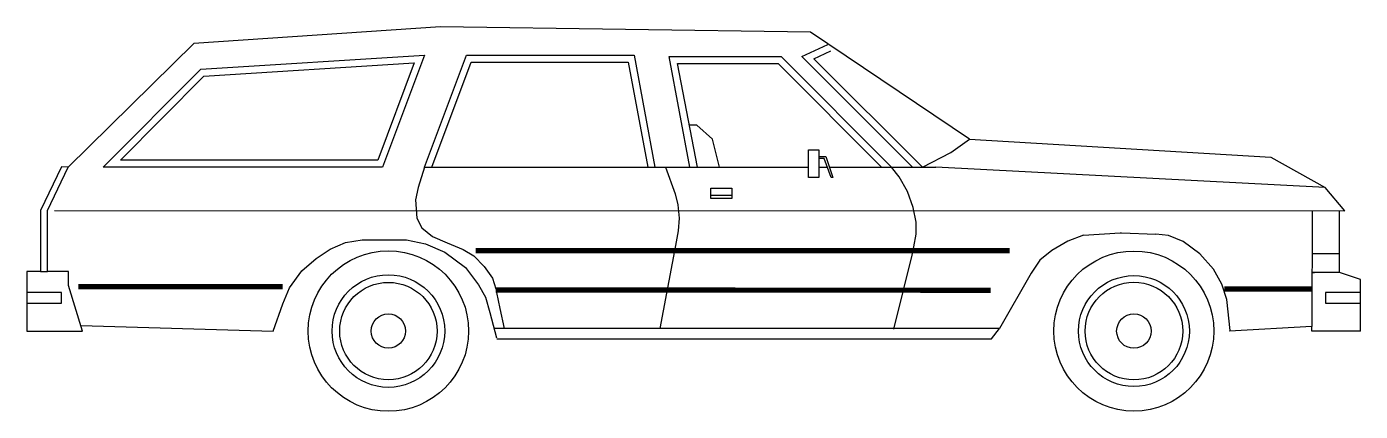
# Model space of a CAD drawing. Extents: x 1663 to 6454, y 22 to 1403.
import ezdxf

# ---------------------------------------------------------------- set-up
doc = ezdxf.new("R2010")
doc.units = 0
doc.header["$MEASUREMENT"] = 0
doc.layers.add('LX-CAR', color=6, linetype='CONTINUOUS')

msp = doc.modelspace()

# ---------------------------------------------------------------- linework, layer by layer
at = {"layer": 'LX-CAR'}
for p, q in [((3149.6, 1402.7), (2263.5, 1342.7)), ((4478.9, 1382.6), (3149.6, 1402.7)), ((2263.5, 1342.7), (1812.5, 898.4)), ((5049.8, 998.8), (4478.9, 1382.6)), ((2289.4, 1249.7), (3092.4, 1299.9)), ((3092.4, 1299.9), (2941.8, 898.4)), ((3092, 898.4), (3243, 1299.9)), ((3243, 1299.9), (3845.3, 1299.9)), ((3845.3, 1299.9), (3920.1, 898.4)), ((4045.2, 898.4), (3971.5, 1295.6)), ((3971.5, 1295.6), (4373, 1295.6)), ((4373, 1295.6), (4769.8, 898.4)), ((4448.3, 1295.6), (4540.8, 1338.7)), ((4845.1, 898.4), (4448.3, 1295.6)), ((4491, 1287.8), (4551.5, 1316)), ((1938, 898.4), (2289.4, 1249.7)), ((2299.5, 1225.4), (3055.5, 1272.5)), ((3055.5, 1272.5), (2924.5, 923.1)), ((3118.7, 898.4), (3259.9, 1275.2)), ((3259.9, 1275.2), (3824.5, 1275.2)), ((3824.5, 1275.2), (3895.1, 898.4)), ((4001, 1270.5), (4362.5, 1270.9)), ((4072.7, 898.4), (4001, 1270.5)), ((4362.5, 1270.9), (4734.6, 898.4)), ((4880.8, 898), (4491, 1287.8)), ((2000.4, 923.1), (2299.5, 1225.4)), ((4071.1, 1049), (4043.6, 1049)), ((4127.1, 998.8), (4071.1, 1049)), ((4152.2, 898.4), (4127.1, 998.8)), ((4471.4, 860.8), (4471.4, 961.1)), ((4471.4, 961.1), (4471.4, 961.1)), ((4471.4, 961.1), (4509.1, 961.1)), ((4509.1, 961.1), (4509.1, 961.1)), ((4509.1, 961.1), (4509.1, 860.8)), ((4982.7, 950.6), (5049.8, 998.8)), ((5049.8, 998.8), (6132.1, 934.5)), ((2924.5, 923.1), (2000.4, 923.1)), ((4509.1, 936), (4534.2, 936)), ((4528, 929.8), (4509.1, 929.8)), ((4553.1, 860.8), (4528, 929.8)), ((4528, 929.8), (4528, 929.8)), ((4534.2, 936), (4534.2, 936)), ((4534.2, 936), (4559.3, 860.8)), ((4880.8, 898), (4982.7, 950.6)), ((6132.1, 934.5), (6328.1, 825.1)), ((1788.6, 899.6), (1713.3, 742.7)), ((1738.4, 742.7), (1812.5, 898.4)), ((1812.5, 898.4), (1788.6, 899.6)), ((2941.8, 898.4), (1938, 898.4)), ((3092, 898.4), (3069.7, 825.1)), ((3092.4, 898.4), (3092, 898.4)), ((3092.4, 898.4), (4471.4, 898.4)), ((3920.1, 898.4), (3920.5, 898.4)), ((3958.2, 898.4), (3992.7, 802)), ((4045.6, 898.4), (4045.2, 898.4)), ((4509.1, 898.4), (4539.3, 898)), ((4546.7, 898), (4929.8, 898.4)), ((4769.8, 898.4), (4770.2, 898.4)), ((4797.7, 863.1), (4769.8, 898.4)), ((4827.5, 811.4), (4797.7, 863.1)), ((4845.5, 898.4), (4845.1, 898.4)), ((6328.1, 825.1), (4929.8, 898.4)), ((3069.7, 825.1), (3060.2, 781.5)), ((4120.9, 785.5), (4120.9, 823.1)), ((4120.9, 823.1), (4196.2, 823.1)), ((4196.2, 823.1), (4196.2, 785.5)), ((4509.1, 860.8), (4471.4, 860.8)), ((4471.4, 860.8), (4471.4, 860.8)), ((4509.1, 860.8), (4509.1, 860.8)), ((4559.3, 860.8), (4553.1, 860.8)), ((4553.1, 860.8), (4553.1, 860.8)), ((4559.3, 860.8), (4559.3, 860.8)), ((6399, 741.2), (6328.1, 825.1)), ((3060.2, 781.5), (3064.9, 714.9)), ((3992.7, 802), (4002.1, 763.1)), ((4120.5, 798), (4196.2, 798)), ((4196.2, 785.5), (4120.9, 785.5)), ((4847.5, 753.4), (4827.5, 811.4)), ((1713.3, 742.7), (1713.3, 523.2)), ((1738.4, 523.2), (1738.4, 742.7)), ((1763.5, 742.7), (6399, 741.2)), ((4002.1, 763.1), (4006.8, 714.9)), ((4858.8, 700.4), (4847.5, 753.4)), ((6280.7, 742.7), (6279.5, 326.3)), ((6379.1, 519.6), (6379.1, 741.2)), ((3064.9, 714.9), (3082.2, 680.7)), ((3082.2, 680.7), (3121.1, 649.8)), ((4006.8, 714.9), (4003.6, 670.2)), ((4858.8, 657.2), (4858.8, 700.4)), ((2753.2, 604), (2808.2, 627.5)), ((2808.2, 627.5), (2868.1, 637.7)), ((2868.1, 637.7), (3027.3, 637.7)), ((3027.3, 637.7), (3095.6, 622.4)), ((3121.1, 649.8), (3173.5, 626.7)), ((3173.5, 626.7), (3231.2, 603.2)), ((4003.6, 670.2), (3994.2, 617.2)), ((4850.6, 612.2), (4858.8, 657.2)), ((5403.9, 632.9), (5345.4, 598.8)), ((5459.5, 654.2), (5403.9, 632.9)), ((5459.5, 654.2), (5591.3, 662.4)), ((5591.3, 662.4), (5596, 662.4)), ((5596, 662.4), (5719.6, 657.6)), ((5765.4, 652.6), (5719.6, 657.6)), ((5817.2, 631.3), (5765.4, 652.6)), ((5877.6, 587.5), (5817.2, 631.3)), ((2703.4, 569.8), (2753.2, 604)), ((3095.6, 622.4), (3165.7, 593.3)), ((3165.7, 593.3), (3239, 538.5)), ((3231.2, 603.2), (3269.6, 580)), ((3269.6, 580), (3306.9, 541.2)), ((3994.2, 617.2), (3937.8, 319.2)), ((4778.1, 316.9), (4843.9, 582.3)), ((4843.9, 582.3), (4850.6, 612.2)), ((5345.4, 598.8), (5303.1, 564.8)), ((5926.2, 532.1), (5877.6, 587.5)), ((6280.7, 588.7), (6379.1, 588.7)), ((2651.3, 525.5), (2703.4, 569.8)), ((3239, 538.5), (3286, 475.7)), ((3306.9, 541.2), (3336.6, 499.2)), ((5303.1, 564.8), (5272.1, 517.6)), ((5957.2, 478.5), (5926.2, 532.1)), ((1713.3, 523.2), (1663.2, 523.2)), ((1663.2, 523.2), (1663.2, 410.2)), ((1713.3, 523.2), (1738.4, 523.2)), ((1813.7, 523.2), (1738.4, 523.2)), ((1813.7, 473), (1813.7, 523.2)), ((2607, 465.6), (2651.3, 525.5)), ((3336.6, 499.2), (3348.8, 462)), ((5272.1, 517.6), (5158, 319.2)), ((6379.1, 519.6), (6280.7, 519.6)), ((6280.7, 519.6), (6289.3, 519.6)), ((6454.2, 494.5), (6379.1, 519.6)), ((6454.2, 309.8), (6454.2, 494.5)), ((1788.6, 447.9), (1663.2, 447.9)), ((1788.6, 410.2), (1788.6, 447.9)), ((1863.9, 309.8), (1813.7, 473)), ((2583.4, 407.9), (2607, 465.6)), ((3286, 475.7), (3311.9, 431.4)), ((3311.9, 431.4), (3327.6, 376.5)), ((3350.4, 448.3), (3362.9, 390.7)), ((5975.2, 423.2), (5957.2, 478.5)), ((6454.2, 447.9), (6328.9, 447.9)), ((6328.9, 447.9), (6328.9, 410.2)), ((1663.2, 410.2), (1788.6, 410.2)), ((1663.2, 410.2), (1663.2, 309.8)), ((2548.1, 309.8), (2583.4, 407.9)), ((3362.9, 390.7), (3378.2, 319.2)), ((5986.9, 311.8), (5975.2, 423.2)), ((6328.9, 410.2), (6454.2, 410.2)), ((3327.6, 376.5), (3351.2, 285.1)), ((1663.2, 309.8), (1863.9, 309.8)), ((1663.2, 309.8), (1863.9, 309.8)), ((1857.2, 329.4), (2548.1, 309.8)), ((5158, 319.2), (3341, 319.2)), ((5128.7, 281.6), (5158, 319.2)), ((6279.5, 326.3), (5983.8, 309.8)), ((5983.8, 309.8), (5986.9, 311.8)), ((6279.5, 309.8), (6279.5, 326.3)), ((6454.2, 309.8), (6279.5, 309.8)), ((6279.5, 309.8), (6279.5, 309.8)), ((3351.6, 281.6), (5128.7, 281.6))]:
    msp.add_line(p, q, dxfattribs=at)
at = {"layer": 'LX-CAR', "const_width": 19}
for points in [[(5194.1, 598.4), (3276.3, 598.4)], [(1848.2, 469), (2582.3, 469)], [(3348.5, 456.9), (5125.9, 456.5)], [(5965.4, 460.8), (6278.7, 460.8)]]:
    msp.add_lwpolyline(points, dxfattribs=at)
at = {"layer": 'LX-CAR'}
for centre, radius in [((2962.6, 309.8), 288.2), ((5640.7, 309.8), 287.4), ((2962.6, 309.8), 202.3), ((2962.6, 309.8), 174.9), ((5640.7, 309.8), 199.2), ((5640.7, 309.8), 175.3), ((2962.6, 309.8), 61.6), ((5640.7, 309.8), 61.9)]:
    msp.add_circle(centre, radius, dxfattribs=at)

doc.saveas('drawing.dxf')
